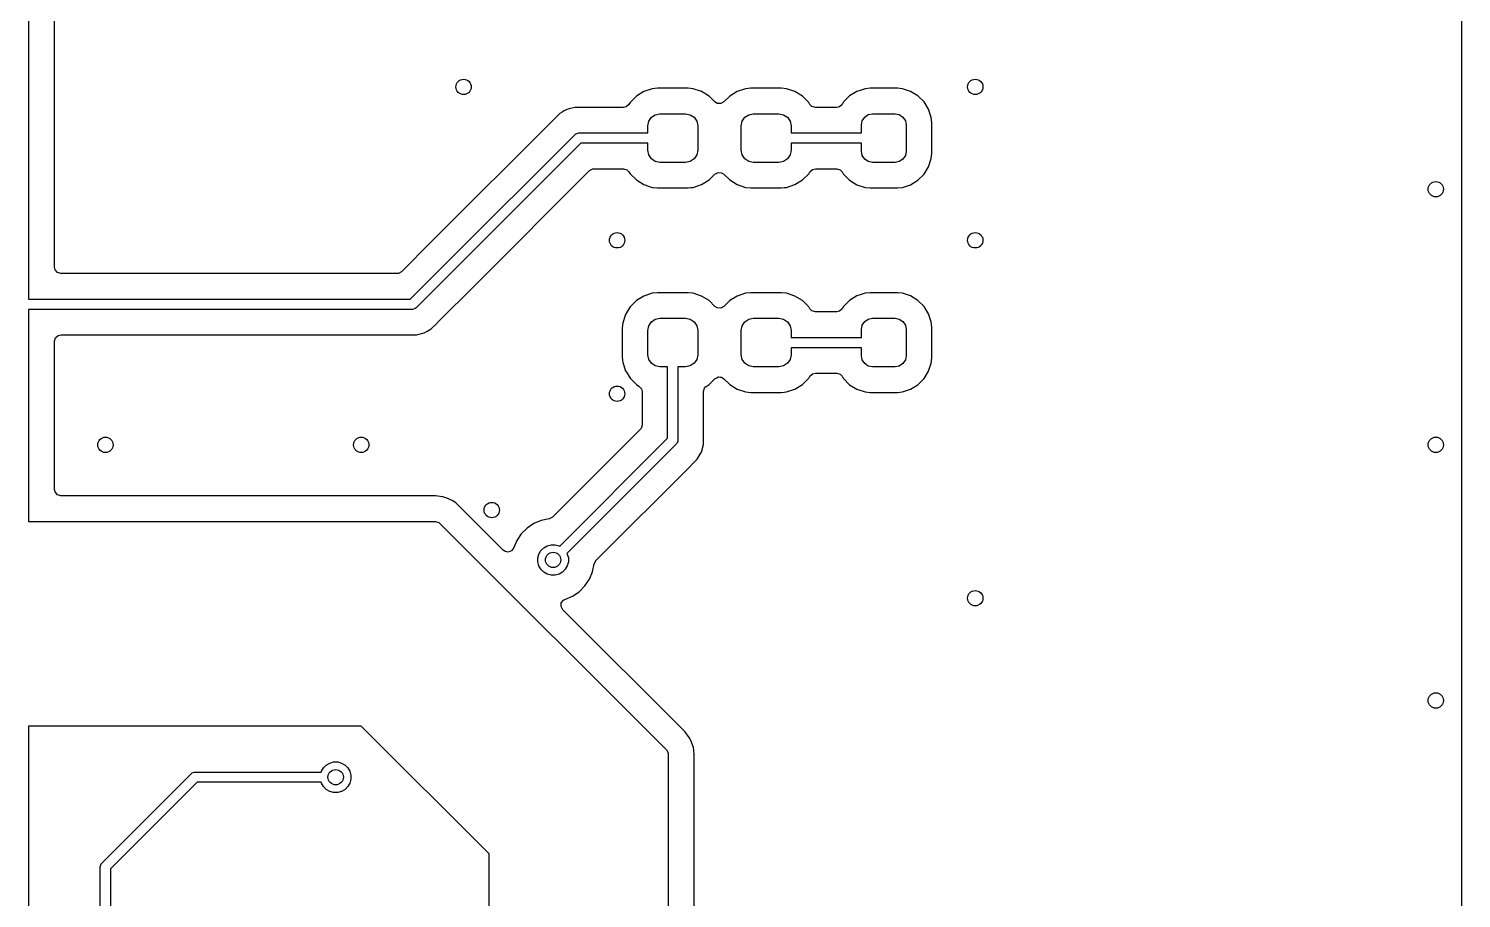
# Model space of a CAD drawing. Extents: x 0.5 to 99.5, y -99.5 to -0.5.
# Drawn here: x 71.5 to 99.5, y -65.87 to -48.86 of the extents above; entities that cross this region are included whole.
import ezdxf

# ---------------------------------------------------------------- set-up
doc = ezdxf.new("R2010")
doc.units = 0
doc.layers.add('BLACK', color=7, linetype='CONTINUOUS')

msp = doc.modelspace()

# ---------------------------------------------------------------- linework, layer by layer
at = {"layer": 'BLACK', "linetype": 'CONTINUOUS'}
for p, q in [((99.4995, -3.00375), (99.4995, -69.6205)), ((71.5, -38.5), (71.5, -54.15)), ((72.0055, -53.5255), (72.0055, -41.252135)), ((83.523481, -50.089093), (83.376648, -50.179661)), ((83.523484, -50.089092), (83.523481, -50.089093)), ((83.687247, -50.034825), (83.523484, -50.089092)), ((83.788312, -50.024501), (83.687247, -50.034825)), ((83.78833, -50.0245), (83.788312, -50.024501)), ((84.386678, -50.0245), (83.78833, -50.0245)), ((84.487751, -50.034825), (84.386678, -50.0245)), ((84.487753, -50.034826), (84.487751, -50.034825)), ((84.651516, -50.089092), (84.487753, -50.034826)), ((84.79835, -50.17966), (84.651516, -50.089092)), ((85.348481, -50.089093), (85.201648, -50.179661)), ((85.348484, -50.089092), (85.348481, -50.089093)), ((85.512247, -50.034825), (85.348484, -50.089092)), ((85.613312, -50.024501), (85.512247, -50.034825)), ((85.61333, -50.0245), (85.613312, -50.024501)), ((86.211678, -50.0245), (85.61333, -50.0245)), ((86.312751, -50.034825), (86.211678, -50.0245)), ((86.312753, -50.034826), (86.312751, -50.034825)), ((86.476516, -50.089092), (86.312753, -50.034826)), ((86.62335, -50.17966), (86.476516, -50.089092)), ((87.687704, -50.087455), (87.544612, -50.175716)), ((87.687715, -50.08745), (87.687704, -50.087455)), ((87.768219, -50.060773), (87.687715, -50.08745)), ((87.847315, -50.034564), (87.768219, -50.060773)), ((87.847316, -50.034563), (87.847315, -50.034564)), ((87.945818, -50.0245), (87.847316, -50.034563)), ((87.945826, -50.0245), (87.945818, -50.0245)), ((88.479174, -50.0245), (87.945826, -50.0245)), ((88.479181, -50.0245), (88.479174, -50.0245)), ((88.577683, -50.034563), (88.479181, -50.0245)), ((88.577685, -50.034564), (88.577683, -50.034563)), ((88.737287, -50.087451), (88.577685, -50.034564)), ((88.737289, -50.087452), (88.737287, -50.087451)), ((88.737295, -50.087455), (88.737289, -50.087452)), ((88.880387, -50.175716), (88.737295, -50.087455)), ((83.17869, -50.387321), (83.125099, -50.3995)), ((83.230638, -50.340596), (83.17869, -50.387321)), ((83.254659, -50.30165), (83.230638, -50.340596)), ((83.376648, -50.179661), (83.254659, -50.30165)), ((84.798351, -50.179661), (84.79835, -50.17966)), ((84.912319, -50.293629), (84.798351, -50.179661)), ((84.956666, -50.32213), (84.912319, -50.293629)), ((85.026358, -50.327114), (84.956666, -50.32213)), ((85.087681, -50.293629), (85.026358, -50.327114)), ((85.201648, -50.179661), (85.087681, -50.293629)), ((86.623351, -50.179661), (86.62335, -50.17966)), ((86.74534, -50.30165), (86.623351, -50.179661)), ((86.769362, -50.340596), (86.74534, -50.30165)), ((86.807862, -50.379815), (86.769362, -50.340596)), ((86.874901, -50.3995), (86.807862, -50.379815)), ((87.345406, -50.387321), (87.291815, -50.3995)), ((87.397351, -50.340598), (87.345406, -50.387321)), ((87.425719, -50.294609), (87.397351, -50.340598)), ((87.42572, -50.294607), (87.425719, -50.294609)), ((87.544608, -50.175719), (87.42572, -50.294607)), ((87.544612, -50.175716), (87.544608, -50.175719)), ((88.880391, -50.175719), (88.880387, -50.175716)), ((88.99928, -50.294608), (88.880391, -50.175719)), ((88.999283, -50.294612), (88.99928, -50.294608)), ((89.087544, -50.437704), (88.999283, -50.294612)), ((81.769478, -50.631286), (79.381284, -53.019481)), ((81.881282, -50.519481), (81.769478, -50.631286)), ((81.881285, -50.519479), (81.881282, -50.519481)), ((81.924689, -50.49442), (81.881285, -50.519479)), ((81.968095, -50.46936), (81.924689, -50.49442)), ((81.968096, -50.469359), (81.968095, -50.46936)), ((82.018209, -50.440425), (81.968096, -50.469359)), ((82.01821, -50.440424), (82.018209, -50.440425)), ((82.063587, -50.428265), (82.01821, -50.440424)), ((82.170943, -50.399499), (82.063587, -50.428265)), ((82.329057, -50.399499), (82.170943, -50.399499)), ((82.336653, -50.399499), (82.329057, -50.399499)), ((82.336669, -50.3995), (82.336653, -50.399499)), ((83.125099, -50.3995), (82.336669, -50.3995)), ((83.6, -50.7625), (83.618079, -50.671613)), ((83.618079, -50.671613), (83.669562, -50.594562)), ((83.669562, -50.594562), (83.746613, -50.543079)), ((83.746613, -50.543079), (83.8375, -50.525)), ((83.8375, -50.525), (84.3375, -50.525)), ((84.3375, -50.525), (84.428387, -50.543079)), ((84.428387, -50.543079), (84.505438, -50.594562)), ((84.505438, -50.594562), (84.556921, -50.671613)), ((84.556921, -50.671613), (84.575, -50.7625)), ((85.425, -50.7625), (85.443079, -50.671613)), ((85.443079, -50.671613), (85.494562, -50.594562)), ((85.494562, -50.594562), (85.571613, -50.543079)), ((85.571613, -50.543079), (85.6625, -50.525)), ((85.6625, -50.525), (86.1625, -50.525)), ((86.1625, -50.525), (86.253387, -50.543079)), ((86.253387, -50.543079), (86.330438, -50.594562)), ((86.330438, -50.594562), (86.381921, -50.671613)), ((86.381921, -50.671613), (86.4, -50.7625)), ((87.291815, -50.3995), (86.874901, -50.3995)), ((87.775, -50.74375), (87.791651, -50.660038)), ((87.791651, -50.660038), (87.83907, -50.58907)), ((87.83907, -50.58907), (87.910038, -50.541651)), ((87.910038, -50.541651), (87.99375, -50.525)), ((87.99375, -50.525), (88.43125, -50.525)), ((88.43125, -50.525), (88.514962, -50.541651)), ((88.514962, -50.541651), (88.58593, -50.58907)), ((88.58593, -50.58907), (88.633349, -50.660038)), ((88.633349, -50.660038), (88.65, -50.74375)), ((89.087545, -50.437707), (89.087544, -50.437704)), ((89.087549, -50.437713), (89.087545, -50.437707)), ((89.140436, -50.597315), (89.087549, -50.437713)), ((89.1505, -50.695826), (89.140436, -50.597315)), ((79.679289, -53.429289), (82.179289, -50.929289)), ((82.179289, -50.929289), (82.194443, -50.916853)), ((82.194443, -50.916853), (82.230491, -50.901921)), ((82.230491, -50.901921), (82.25, -50.9)), ((82.25, -50.9), (83.6, -50.9)), ((83.6, -50.9), (83.6, -50.7625)), ((84.575, -50.7625), (84.575, -51.2375)), ((85.425, -51.2375), (85.425, -50.7625)), ((86.4, -50.7625), (86.4, -50.9)), ((86.4, -50.9), (87.775, -50.9)), ((87.775, -50.9), (87.775, -50.74375)), ((88.65, -50.74375), (88.65, -51.25625)), ((89.1505, -51.304174), (89.1505, -50.695826)), ((82.291422, -51.1), (79.820711, -53.570711)), ((83.6, -51.1), (82.291422, -51.1)), ((83.6, -51.2375), (83.6, -51.1)), ((83.618079, -51.328387), (83.6, -51.2375)), ((84.575, -51.2375), (84.556921, -51.328387)), ((85.443079, -51.328387), (85.425, -51.2375)), ((86.4, -51.2375), (86.381921, -51.328387)), ((87.775, -51.1), (86.4, -51.1)), ((86.4, -51.1), (86.4, -51.2375)), ((87.775, -51.25625), (87.775, -51.1)), ((83.669562, -51.405438), (83.618079, -51.328387)), ((83.746613, -51.456921), (83.669562, -51.405438)), ((83.8375, -51.475), (83.746613, -51.456921)), ((84.3375, -51.475), (83.8375, -51.475)), ((84.428387, -51.456921), (84.3375, -51.475)), ((84.505438, -51.405438), (84.428387, -51.456921)), ((84.556921, -51.328387), (84.505438, -51.405438)), ((85.494562, -51.405438), (85.443079, -51.328387)), ((85.571613, -51.456921), (85.494562, -51.405438)), ((85.6625, -51.475), (85.571613, -51.456921)), ((86.1625, -51.475), (85.6625, -51.475)), ((86.253387, -51.456921), (86.1625, -51.475)), ((86.330438, -51.405438), (86.253387, -51.456921)), ((86.381921, -51.328387), (86.330438, -51.405438)), ((87.791651, -51.339962), (87.775, -51.25625)), ((87.83907, -51.41093), (87.791651, -51.339962)), ((87.910038, -51.458349), (87.83907, -51.41093)), ((87.99375, -51.475), (87.910038, -51.458349)), ((88.43125, -51.475), (87.99375, -51.475)), ((88.514962, -51.458349), (88.43125, -51.475)), ((88.58593, -51.41093), (88.514962, -51.458349)), ((88.633349, -51.339962), (88.58593, -51.41093)), ((88.65, -51.25625), (88.633349, -51.339962)), ((89.087549, -51.562287), (89.140436, -51.402685)), ((89.140436, -51.402685), (89.1505, -51.304174)), ((80.230519, -53.868716), (82.462416, -51.636819)), ((82.462416, -51.636819), (82.523739, -51.603334)), ((82.523739, -51.603334), (82.550097, -51.6005)), ((82.550097, -51.6005), (83.125099, -51.6005)), ((83.125099, -51.6005), (83.192138, -51.620185)), ((83.192138, -51.620185), (83.230637, -51.659403)), ((83.230637, -51.659403), (83.25466, -51.69835)), ((83.25466, -51.69835), (83.37665, -51.82034)), ((84.79835, -51.82034), (84.912319, -51.706371)), ((84.912319, -51.706371), (84.973642, -51.672886)), ((84.973642, -51.672886), (85.043334, -51.67787)), ((85.043334, -51.67787), (85.087681, -51.706371)), ((85.087681, -51.706371), (85.20165, -51.82034)), ((86.62335, -51.82034), (86.74534, -51.69835)), ((86.74534, -51.69835), (86.769363, -51.659403)), ((86.769363, -51.659403), (86.82131, -51.612679)), ((86.82131, -51.612679), (86.874901, -51.6005)), ((86.874901, -51.6005), (87.291815, -51.6005)), ((87.291815, -51.6005), (87.358854, -51.620185)), ((87.358854, -51.620185), (87.397351, -51.6594)), ((87.397351, -51.6594), (87.421376, -51.69835)), ((87.421376, -51.69835), (87.42572, -51.705392)), ((87.42572, -51.705392), (87.544608, -51.82428)), ((88.880391, -51.824281), (88.999281, -51.705391)), ((88.999281, -51.705391), (89.087549, -51.562287)), ((83.37665, -51.82034), (83.523484, -51.910908)), ((83.523484, -51.910908), (83.687247, -51.965174)), ((83.687247, -51.965174), (83.788323, -51.9755)), ((83.788323, -51.9755), (84.386676, -51.975499)), ((84.386676, -51.975499), (84.386684, -51.975498)), ((84.386684, -51.975498), (84.386687, -51.975498)), ((84.386687, -51.975498), (84.44203, -51.969844)), ((84.44203, -51.969844), (84.487753, -51.965174)), ((84.487753, -51.965174), (84.651516, -51.910908)), ((84.651516, -51.910908), (84.79835, -51.82034)), ((85.20165, -51.82034), (85.348484, -51.910908)), ((85.348484, -51.910908), (85.512247, -51.965174)), ((85.512247, -51.965174), (85.613323, -51.9755)), ((85.613323, -51.9755), (86.211676, -51.975499)), ((86.211676, -51.975499), (86.211684, -51.975498)), ((86.211684, -51.975498), (86.211687, -51.975498)), ((86.211687, -51.975498), (86.26703, -51.969844)), ((86.26703, -51.969844), (86.312753, -51.965174)), ((86.312753, -51.965174), (86.476516, -51.910908)), ((86.476516, -51.910908), (86.62335, -51.82034)), ((87.544608, -51.82428), (87.544612, -51.824283)), ((87.544612, -51.824283), (87.687704, -51.912544)), ((87.687704, -51.912544), (87.687707, -51.912545)), ((87.687707, -51.912545), (87.687713, -51.912549)), ((87.687713, -51.912549), (87.847315, -51.965436)), ((87.847315, -51.965436), (87.945826, -51.9755)), ((87.945826, -51.9755), (87.945831, -51.9755)), ((87.945831, -51.9755), (88.479169, -51.9755)), ((88.479169, -51.9755), (88.479174, -51.9755)), ((88.479174, -51.9755), (88.577685, -51.965436)), ((88.577685, -51.965436), (88.737287, -51.912549)), ((88.737287, -51.912549), (88.880391, -51.824281)), ((79.381284, -53.019481), (78.787584, -53.613181)), ((78.958578, -54.15), (79.679289, -53.429289)), ((72.016706, -53.577011), (72.0055, -53.5255)), ((72.062461, -53.629815), (72.016706, -53.577011)), ((72.1295, -53.6495), (72.062461, -53.629815)), ((78.699903, -53.6495), (72.1295, -53.6495)), ((78.726261, -53.646666), (78.699903, -53.6495)), ((78.787584, -53.613181), (78.726261, -53.646666)), ((79.820711, -53.570711), (79.070711, -54.320711)), ((79.490727, -54.608506), (80.230519, -53.868716)), ((83.687247, -54.034825), (83.523484, -54.089092)), ((83.788312, -54.024501), (83.687247, -54.034825)), ((83.78833, -54.0245), (83.788312, -54.024501)), ((84.386678, -54.0245), (83.78833, -54.0245)), ((84.487751, -54.034825), (84.386678, -54.0245)), ((84.487753, -54.034826), (84.487751, -54.034825)), ((84.651516, -54.089092), (84.487753, -54.034826)), ((85.512247, -54.034825), (85.348484, -54.089092)), ((85.613312, -54.024501), (85.512247, -54.034825)), ((85.61333, -54.0245), (85.613312, -54.024501)), ((86.211678, -54.0245), (85.61333, -54.0245)), ((86.312751, -54.034825), (86.211678, -54.0245)), ((86.312753, -54.034826), (86.312751, -54.034825)), ((86.476516, -54.089092), (86.312753, -54.034826)), ((87.847315, -54.034564), (87.768219, -54.060773)), ((87.847316, -54.034563), (87.847315, -54.034564)), ((87.945818, -54.0245), (87.847316, -54.034563)), ((87.945826, -54.0245), (87.945818, -54.0245)), ((88.479174, -54.0245), (87.945826, -54.0245)), ((88.479181, -54.0245), (88.479174, -54.0245)), ((88.577683, -54.034563), (88.479181, -54.0245)), ((88.577685, -54.034564), (88.577683, -54.034563)), ((88.737287, -54.087451), (88.577685, -54.034564)), ((71.5, -54.15), (78.958578, -54.15)), ((83.254661, -54.301648), (83.164093, -54.448481)), ((83.376648, -54.179661), (83.254661, -54.301648)), ((83.523481, -54.089093), (83.376648, -54.179661)), ((83.523484, -54.089092), (83.523481, -54.089093)), ((84.79835, -54.17966), (84.651516, -54.089092)), ((84.798351, -54.179661), (84.79835, -54.17966)), ((84.912319, -54.293629), (84.798351, -54.179661)), ((84.956666, -54.32213), (84.912319, -54.293629)), ((85.087681, -54.293629), (85.026358, -54.327114)), ((85.201648, -54.179661), (85.087681, -54.293629)), ((85.348481, -54.089093), (85.201648, -54.179661)), ((85.348484, -54.089092), (85.348481, -54.089093)), ((86.62335, -54.17966), (86.476516, -54.089092)), ((86.623351, -54.179661), (86.62335, -54.17966)), ((86.74534, -54.30165), (86.623351, -54.179661)), ((86.769362, -54.340596), (86.74534, -54.30165)), ((87.425719, -54.294609), (87.397351, -54.340598)), ((87.42572, -54.294607), (87.425719, -54.294609)), ((87.544608, -54.175719), (87.42572, -54.294607)), ((87.544612, -54.175716), (87.544608, -54.175719)), ((87.687704, -54.087455), (87.544612, -54.175716)), ((87.687715, -54.08745), (87.687704, -54.087455)), ((87.768219, -54.060773), (87.687715, -54.08745)), ((88.737289, -54.087452), (88.737287, -54.087451)), ((88.737295, -54.087455), (88.737289, -54.087452)), ((88.880387, -54.175716), (88.737295, -54.087455)), ((88.880391, -54.175719), (88.880387, -54.175716)), ((88.99928, -54.294608), (88.880391, -54.175719)), ((88.999283, -54.294612), (88.99928, -54.294608)), ((89.087544, -54.437704), (88.999283, -54.294612)), ((79, -54.35), (71.5, -54.35)), ((71.5, -54.35), (71.5, -58.5)), ((79.019509, -54.348079), (79, -54.35)), ((79.055557, -54.333147), (79.019509, -54.348079)), ((79.070711, -54.320711), (79.055557, -54.333147)), ((83.164092, -54.448484), (83.109826, -54.612247)), ((83.164093, -54.448481), (83.164092, -54.448484)), ((83.618079, -54.671613), (83.669562, -54.594562)), ((83.669562, -54.594562), (83.746613, -54.543079)), ((83.746613, -54.543079), (83.8375, -54.525)), ((83.8375, -54.525), (84.3375, -54.525)), ((84.3375, -54.525), (84.428387, -54.543079)), ((84.428387, -54.543079), (84.505438, -54.594562)), ((84.505438, -54.594562), (84.556921, -54.671613)), ((85.026358, -54.327114), (84.956666, -54.32213)), ((85.443079, -54.671613), (85.494562, -54.594562)), ((85.494562, -54.594562), (85.571613, -54.543079)), ((85.571613, -54.543079), (85.6625, -54.525)), ((85.6625, -54.525), (86.1625, -54.525)), ((86.1625, -54.525), (86.253387, -54.543079)), ((86.253387, -54.543079), (86.330438, -54.594562)), ((86.330438, -54.594562), (86.381921, -54.671613)), ((86.807862, -54.379815), (86.769362, -54.340596)), ((86.874901, -54.3995), (86.807862, -54.379815)), ((87.291815, -54.3995), (86.874901, -54.3995)), ((87.345406, -54.387321), (87.291815, -54.3995)), ((87.397351, -54.340598), (87.345406, -54.387321)), ((87.791651, -54.660038), (87.83907, -54.58907)), ((87.83907, -54.58907), (87.910038, -54.541651)), ((87.910038, -54.541651), (87.99375, -54.525)), ((87.99375, -54.525), (88.43125, -54.525)), ((88.43125, -54.525), (88.514962, -54.541651)), ((88.514962, -54.541651), (88.58593, -54.58907)), ((88.58593, -54.58907), (88.633349, -54.660038)), ((89.087545, -54.437707), (89.087544, -54.437704)), ((89.087549, -54.437713), (89.087545, -54.437707)), ((89.140436, -54.597315), (89.087549, -54.437713)), ((89.1505, -54.695826), (89.140436, -54.597315)), ((72.025185, -54.907461), (72.077989, -54.861706)), ((72.077989, -54.861706), (72.1295, -54.8505)), ((72.1295, -54.8505), (78.913331, -54.8505)), ((78.913331, -54.8505), (78.913347, -54.850501)), ((78.913347, -54.850501), (78.920943, -54.850501)), ((78.920943, -54.850501), (79.079054, -54.850501)), ((79.079054, -54.850501), (79.079057, -54.850501)), ((79.079057, -54.850501), (79.231785, -54.809577)), ((79.231785, -54.809577), (79.303424, -54.768216)), ((79.303424, -54.768216), (79.368716, -54.73052)), ((79.368716, -54.73052), (79.48052, -54.618716)), ((79.48052, -54.618714), (79.490724, -54.608511)), ((79.48052, -54.618716), (79.48052, -54.618714)), ((79.490724, -54.608511), (79.490727, -54.608506)), ((83.109825, -54.612248), (83.0995, -54.713315)), ((83.0995, -54.713315), (83.0995, -55.286669)), ((83.109826, -54.612248), (83.109825, -54.612248)), ((83.109826, -54.612247), (83.109826, -54.612248)), ((83.6, -54.7625), (83.618079, -54.671613)), ((83.6, -55.2375), (83.6, -54.7625)), ((84.556921, -54.671613), (84.575, -54.7625)), ((84.575, -54.7625), (84.575, -55.2375)), ((85.425, -54.7625), (85.443079, -54.671613)), ((85.425, -55.2375), (85.425, -54.7625)), ((86.381921, -54.671613), (86.4, -54.7625)), ((86.4, -54.7625), (86.4, -54.9)), ((87.775, -54.74375), (87.791651, -54.660038)), ((87.775, -54.9), (87.775, -54.74375)), ((88.633349, -54.660038), (88.65, -54.74375)), ((88.65, -54.74375), (88.65, -55.25625)), ((89.1505, -55.304174), (89.1505, -54.695826)), ((72.0055, -54.9745), (72.025185, -54.907461)), ((72.0055, -57.8705), (72.0055, -54.9745)), ((86.4, -54.9), (87.775, -54.9)), ((87.775, -55.1), (86.4, -55.1)), ((86.4, -55.1), (86.4, -55.2375)), ((87.775, -55.25625), (87.775, -55.1)), ((83.0995, -55.286669), (83.099501, -55.286687)), ((83.099501, -55.286687), (83.109825, -55.387752)), ((83.109825, -55.387752), (83.164092, -55.551515)), ((83.618079, -55.328387), (83.6, -55.2375)), ((83.669562, -55.405438), (83.618079, -55.328387)), ((83.746613, -55.456921), (83.669562, -55.405438)), ((84.505438, -55.405438), (84.428387, -55.456921)), ((84.556921, -55.328387), (84.505438, -55.405438)), ((84.575, -55.2375), (84.556921, -55.328387)), ((85.443079, -55.328387), (85.425, -55.2375)), ((85.494562, -55.405438), (85.443079, -55.328387)), ((85.571613, -55.456921), (85.494562, -55.405438)), ((86.330438, -55.405438), (86.253387, -55.456921)), ((86.381921, -55.328387), (86.330438, -55.405438)), ((86.4, -55.2375), (86.381921, -55.328387)), ((87.791651, -55.339962), (87.775, -55.25625)), ((87.83907, -55.41093), (87.791651, -55.339962)), ((87.910038, -55.458349), (87.83907, -55.41093)), ((88.58593, -55.41093), (88.514962, -55.458349)), ((88.633349, -55.339962), (88.58593, -55.41093)), ((88.65, -55.25625), (88.633349, -55.339962)), ((89.087549, -55.562287), (89.140436, -55.402685)), ((89.140436, -55.402685), (89.1505, -55.304174)), ((83.164092, -55.551515), (83.164093, -55.551518)), ((83.164093, -55.551518), (83.194306, -55.6005)), ((83.194306, -55.6005), (83.25466, -55.69835)), ((83.25466, -55.69835), (83.37665, -55.82034)), ((83.8375, -55.475), (83.746613, -55.456921)), ((83.9875, -55.475), (83.8375, -55.475)), ((83.9875, -56.871078), (83.9875, -55.475)), ((84.3375, -55.475), (84.1875, -55.475)), ((84.1875, -55.475), (84.1875, -56.9125)), ((84.428387, -55.456921), (84.3375, -55.475)), ((84.79835, -55.82034), (84.915365, -55.703324)), ((84.915365, -55.703324), (84.918611, -55.700501)), ((84.918611, -55.700501), (84.94661, -55.687646)), ((84.94661, -55.687646), (84.973642, -55.672886)), ((84.973642, -55.672886), (84.978071, -55.673202)), ((84.978071, -55.673202), (84.982109, -55.671349)), ((84.982109, -55.671349), (85.012607, -55.675672)), ((85.012607, -55.675672), (85.043334, -55.67787)), ((85.043334, -55.67787), (85.047643, -55.680639)), ((85.047643, -55.680639), (85.051287, -55.681156)), ((85.051287, -55.681156), (85.059571, -55.688305)), ((85.059571, -55.688305), (85.087681, -55.706371)), ((85.087681, -55.706371), (85.20165, -55.82034)), ((85.6625, -55.475), (85.571613, -55.456921)), ((86.1625, -55.475), (85.6625, -55.475)), ((86.253387, -55.456921), (86.1625, -55.475)), ((86.62335, -55.82034), (86.74534, -55.69835)), ((86.74534, -55.69835), (86.769363, -55.659403)), ((86.769363, -55.659403), (86.82131, -55.612679)), ((86.82131, -55.612679), (86.874901, -55.6005)), ((86.874901, -55.6005), (87.291815, -55.6005)), ((87.291815, -55.6005), (87.358854, -55.620185)), ((87.358854, -55.620185), (87.397351, -55.6594)), ((87.397351, -55.6594), (87.421376, -55.69835)), ((87.421376, -55.69835), (87.42572, -55.705392)), ((87.42572, -55.705392), (87.544608, -55.82428)), ((87.99375, -55.475), (87.910038, -55.458349)), ((88.43125, -55.475), (87.99375, -55.475)), ((88.514962, -55.458349), (88.43125, -55.475)), ((88.880391, -55.824281), (88.999281, -55.705391)), ((88.999281, -55.705391), (89.087549, -55.562287)), ((83.37665, -55.82034), (83.428097, -55.852072)), ((83.428097, -55.852072), (83.474821, -55.904017)), ((83.474821, -55.904017), (83.487, -55.95761)), ((83.487, -55.95761), (83.487, -56.612403)), ((84.688, -55.95761), (84.707685, -55.890571)), ((84.688, -56.833443), (84.688, -55.95761)), ((84.707685, -55.890571), (84.730611, -55.864059)), ((84.730611, -55.864059), (84.738263, -55.857401)), ((84.738263, -55.857401), (84.79835, -55.82034)), ((85.20165, -55.82034), (85.348484, -55.910908)), ((85.348484, -55.910908), (85.512247, -55.965174)), ((85.512247, -55.965174), (85.613323, -55.9755)), ((85.613323, -55.9755), (86.211676, -55.975499)), ((86.211676, -55.975499), (86.211684, -55.975498)), ((86.211684, -55.975498), (86.211687, -55.975498)), ((86.211687, -55.975498), (86.26703, -55.969844)), ((86.26703, -55.969844), (86.312753, -55.965174)), ((86.312753, -55.965174), (86.476516, -55.910908)), ((86.476516, -55.910908), (86.62335, -55.82034)), ((87.544608, -55.82428), (87.544612, -55.824283)), ((87.544612, -55.824283), (87.687704, -55.912544)), ((87.687704, -55.912544), (87.687707, -55.912545)), ((87.687707, -55.912545), (87.687713, -55.912549)), ((87.687713, -55.912549), (87.847315, -55.965436)), ((87.847315, -55.965436), (87.945826, -55.9755)), ((87.945826, -55.9755), (87.945831, -55.9755)), ((87.945831, -55.9755), (88.479169, -55.9755)), ((88.479169, -55.9755), (88.479174, -55.9755)), ((88.479174, -55.9755), (88.577685, -55.965436)), ((88.577685, -55.965436), (88.737287, -55.912549)), ((88.737287, -55.912549), (88.880391, -55.824281)), ((83.450681, -56.700084), (81.735339, -58.415425)), ((83.467315, -56.679442), (83.450681, -56.700084)), ((83.487, -56.612403), (83.467315, -56.679442)), ((84.688, -56.991558), (84.688, -56.833443)), ((81.878078, -58.980499), (83.9875, -56.871078)), ((84.158211, -56.983211), (82.0195, -59.121921)), ((84.170647, -56.968058), (84.158211, -56.983211)), ((84.17502, -56.957499), (84.170647, -56.968058)), ((84.185579, -56.932009), (84.17502, -56.957499)), ((84.1875, -56.9125), (84.185579, -56.932009)), ((84.647077, -57.144285), (84.688, -56.991558)), ((84.446011, -57.403224), (84.456214, -57.39302)), ((84.456214, -57.39302), (84.456216, -57.39302)), ((84.456216, -57.39302), (84.56802, -57.281216)), ((84.56802, -57.281216), (84.626653, -57.17966)), ((84.626653, -57.17966), (84.647077, -57.144285)), ((82.584519, -59.264715), (84.446006, -57.403227)), ((84.446006, -57.403227), (84.446011, -57.403224)), ((72.016706, -57.922011), (72.0055, -57.8705)), ((72.062461, -57.974815), (72.016706, -57.922011)), ((72.1295, -57.9945), (72.062461, -57.974815)), ((79.448636, -57.9945), (72.1295, -57.9945)), ((79.448638, -57.9945), (79.448636, -57.9945)), ((79.543582, -58.00815), (79.448638, -57.9945)), ((79.591055, -58.014976), (79.543582, -58.00815)), ((79.6581, -58.034663), (79.591055, -58.014976)), ((79.788974, -58.094433), (79.6581, -58.034663)), ((79.832856, -58.126076), (79.788974, -58.094433)), ((79.853507, -58.142718), (79.832856, -58.126076)), ((79.853519, -58.142728), (79.853507, -58.142718)), ((79.893737, -58.178855), (79.853519, -58.142728)), ((79.893761, -58.178877), (79.893737, -58.178855)), ((79.893776, -58.178892), (79.893761, -58.178877)), ((80.776144, -59.06126), (79.893776, -58.178892)), ((71.5, -58.5), (79.448638, -58.5)), ((79.448638, -58.5), (79.515677, -58.519685)), ((81.516498, -58.480264), (81.370827, -58.540602)), ((81.516508, -58.480261), (81.516498, -58.480264)), ((81.67185, -58.449361), (81.516508, -58.480261)), ((81.674016, -58.44891), (81.67185, -58.449361)), ((81.735339, -58.415425), (81.674016, -58.44891)), ((79.515677, -58.519685), (79.536319, -58.536319)), ((79.536319, -58.536319), (83.963681, -62.963681)), ((81.12821, -58.739711), (81.040609, -58.870814)), ((81.128213, -58.739707), (81.12821, -58.739711)), ((81.239707, -58.628213), (81.128213, -58.739707)), ((81.239711, -58.62821), (81.239707, -58.628213)), ((81.370814, -58.540609), (81.239711, -58.62821)), ((81.370827, -58.540602), (81.370814, -58.540609)), ((80.800551, -59.080221), (80.776144, -59.06126)), ((80.934545, -59.075435), (80.868251, -59.0975)), ((80.978386, -59.021032), (80.934545, -59.075435)), ((81.040604, -58.870824), (80.978386, -59.021032)), ((81.040609, -58.870814), (81.040604, -58.870824)), ((81.472836, -59.135195), (81.511994, -59.067372)), ((81.511994, -59.067372), (81.567372, -59.011994)), ((81.567372, -59.011994), (81.635195, -58.972836)), ((81.635195, -58.972836), (81.710842, -58.952567)), ((81.710842, -58.952567), (81.789158, -58.952567)), ((81.789158, -58.952567), (81.864805, -58.972836)), ((81.864805, -58.972836), (81.878078, -58.980499)), ((80.868251, -59.0975), (80.800551, -59.080221)), ((81.452567, -59.210842), (81.472836, -59.135195)), ((81.452567, -59.289158), (81.452567, -59.210842)), ((81.472836, -59.364805), (81.452567, -59.289158)), ((82.0195, -59.121921), (82.027164, -59.135195)), ((82.027164, -59.135195), (82.047433, -59.210842)), ((82.047433, -59.289158), (82.027164, -59.364805)), ((82.047433, -59.210842), (82.047433, -59.289158)), ((82.519737, -59.483497), (82.5505, -59.328842)), ((82.5505, -59.328842), (82.550638, -59.32815)), ((82.550638, -59.32815), (82.583023, -59.266239)), ((82.583023, -59.266239), (82.584519, -59.264715)), ((81.511994, -59.432628), (81.472836, -59.364805)), ((81.567372, -59.488006), (81.511994, -59.432628)), ((81.635195, -59.527164), (81.567372, -59.488006)), ((81.710842, -59.547433), (81.635195, -59.527164)), ((81.789158, -59.547433), (81.710842, -59.547433)), ((81.864805, -59.527164), (81.789158, -59.547433)), ((81.932628, -59.488006), (81.864805, -59.527164)), ((81.988006, -59.432628), (81.932628, -59.488006)), ((82.027164, -59.364805), (81.988006, -59.432628)), ((82.371789, -59.760289), (82.459394, -59.629179)), ((82.459394, -59.629179), (82.519737, -59.483497)), ((82.129179, -59.959394), (82.260289, -59.871789)), ((82.260289, -59.871789), (82.371789, -59.760289)), ((81.905254, -60.162532), (81.910238, -60.09284)), ((81.938739, -60.223855), (81.905254, -60.162532)), ((81.910238, -60.09284), (81.95211, -60.036907)), ((81.95211, -60.036907), (81.978968, -60.021613)), ((81.978968, -60.021613), (82.129172, -59.959397)), ((82.129172, -59.959396), (82.129179, -59.959394)), ((82.129172, -59.959397), (82.129172, -59.959396)), ((84.321113, -62.606228), (81.938739, -60.223855)), ((78, -62.5), (71.5, -62.5)), ((71.5, -62.5), (71.5, -69.948638)), ((80.5, -65), (78, -62.5)), ((84.321118, -62.606234), (84.321113, -62.606228)), ((84.321123, -62.606239), (84.321118, -62.606234)), ((84.407347, -62.72142), (84.321123, -62.606239)), ((83.963681, -62.963681), (83.997166, -63.025004)), ((84.440832, -62.782743), (84.407347, -62.72142)), ((84.440833, -62.782747), (84.440832, -62.782743)), ((84.491114, -62.917552), (84.440833, -62.782747)), ((84.491114, -62.917554), (84.491114, -62.917552)), ((84.499767, -62.97095), (84.491114, -62.917554)), ((84.49977, -62.970977), (84.499767, -62.97095)), ((84.502602, -62.99731), (84.49977, -62.970977)), ((84.502602, -62.997311), (84.502602, -62.99731)), ((84.5055, -63.051359), (84.502602, -62.997311)), ((77.261994, -63.317372), (77.317372, -63.261994)), ((77.317372, -63.261994), (77.385195, -63.222836)), ((77.385195, -63.222836), (77.460842, -63.202567)), ((77.460842, -63.202567), (77.539158, -63.202567)), ((77.539158, -63.202567), (77.614805, -63.222836)), ((77.614805, -63.222836), (77.682628, -63.261994)), ((77.682628, -63.261994), (77.738006, -63.317372)), ((83.997166, -63.025004), (84, -63.051362)), ((84, -63.051362), (84, -70)), ((84.5055, -69.739253), (84.5055, -63.051359)), ((72.929289, -65.179289), (74.67929, -63.429289)), ((74.67929, -63.429289), (74.694443, -63.416853)), ((74.694443, -63.416853), (74.730491, -63.401921)), ((74.730491, -63.401921), (74.75, -63.4)), ((74.75, -63.4), (77.218869, -63.4)), ((77.218869, -63.4), (77.222836, -63.385195)), ((77.222836, -63.385195), (77.261994, -63.317372)), ((77.738006, -63.317372), (77.777164, -63.385195)), ((77.777164, -63.385195), (77.797433, -63.460842)), ((77.797433, -63.539158), (77.777164, -63.614805)), ((77.797433, -63.460842), (77.797433, -63.539158)), ((74.791421, -63.6), (73.1, -65.291421)), ((77.218869, -63.6), (74.791421, -63.6)), ((77.222836, -63.614805), (77.218869, -63.6)), ((77.261994, -63.682628), (77.222836, -63.614805)), ((77.317372, -63.738006), (77.261994, -63.682628)), ((77.385195, -63.777164), (77.317372, -63.738006)), ((77.460842, -63.797433), (77.385195, -63.777164)), ((77.539158, -63.797433), (77.460842, -63.797433)), ((77.614805, -63.777164), (77.539158, -63.797433)), ((77.682628, -63.738006), (77.614805, -63.777164)), ((77.738006, -63.682628), (77.682628, -63.738006)), ((77.777164, -63.614805), (77.738006, -63.682628)), ((72.9, -65.25), (72.901921, -65.230491)), ((72.901921, -65.230491), (72.916853, -65.194443)), ((72.916853, -65.194443), (72.929289, -65.179289)), ((80.5, -72), (80.5, -65)), ((72.9, -72.708578), (72.9, -65.25)), ((73.1, -65.291421), (73.1, -72.75))]:
    msp.add_line(p, q, dxfattribs=at)
at = {"layer": 'BLACK'}
for centre in [(80, -50), (90, -50), (99, -52), (83, -53), (90, -53), (83, -56), (73, -57), (78, -57), (99, -57), (80.55, -58.275), (81.75, -59.25), (90, -60), (99, -62), (77.5, -63.5)]:
    msp.add_circle(centre, 0.15, dxfattribs=at)

doc.saveas('drawing.dxf')
